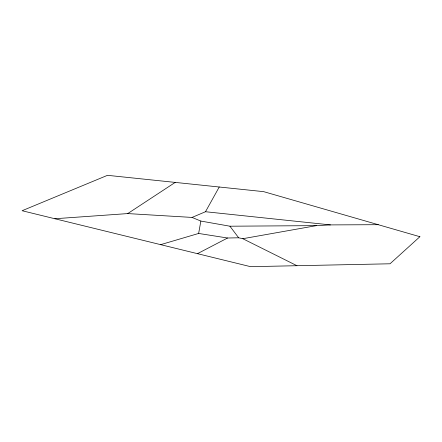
<?xml version="1.0" encoding="UTF-8"?>
<svg xmlns="http://www.w3.org/2000/svg" width="442" height="442" viewBox="0 0 442 442"><rect width="100%" height="100%" fill="white"/><g stroke="black" fill="none" stroke-linecap="round" stroke-linejoin="round"><path stroke-width="0.66" d="M160.639 244.653L198.635 233.453L200.856 221.066L192.049 217.425L127.727 213.585L54.836 218.74M192.049 217.425L205.497 211.729L219.238 187.005M127.727 213.585L175.209 182.402M197.469 253.669L227.558 238.011L238.652 237.785L242.796 238.708L296.963 265.714M242.796 238.708L316.444 225.635L330.456 224.906L378.253 224.696M200.856 221.066L229.923 226.205L316.444 225.635M205.497 211.729L330.456 224.906M198.635 233.453L227.558 238.011M229.923 226.205L238.652 237.785M419.9 236.713L390.015 263.786L250.586 266.675L22.1 210.723L107.494 175.325L263.692 191.657L419.9 236.713"/></g></svg>
